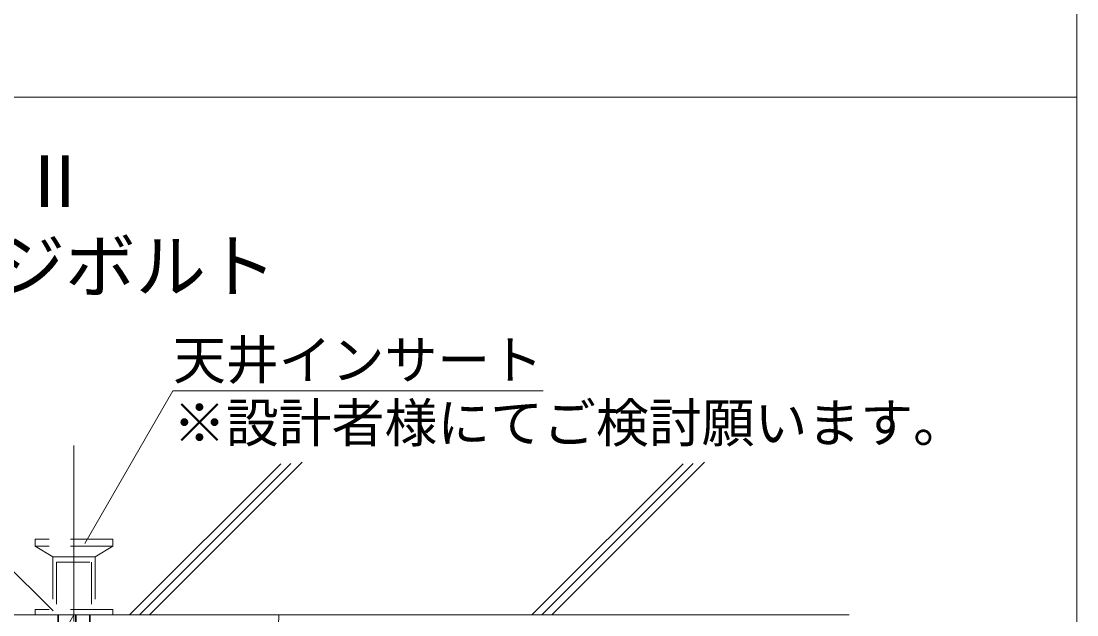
# Model space of a CAD drawing. Units: millimetres on the paper, enlarged 60 times, with parts at other scales. Extents: x -11700 to 11700, y -8403 to 7628.
# Drawn here: x -1915 to -117, y -768 to 244 of the extents above; entities that cross this region are included whole.
import ezdxf
from ezdxf.enums import TextEntityAlignment as Align

# ---------------------------------------------------------------- set-up
doc = ezdxf.new("R2010")
doc.units = ezdxf.units.MM
doc.header["$LTSCALE"] = 60
doc.linetypes.add('CHAIN1', pattern=[8, 5, -1, 1, -1])
doc.linetypes.add('DASHED1', pattern=[1.8, 1.2, -0.6])
for name, color, linetype, lineweight in [('3-0_中心線', 4, 'CHAIN1', 9), ('3-6_文字', 7, 'Continuous', 18), ('3-7_-', 6, 'Continuous', 35), ('3-9_躯体他', 4, 'DASHED1', 9), ('F-2_野縁受け', 3, 'Continuous', 18)]:
    doc.layers.add(name, color=color, linetype=linetype, lineweight=lineweight)
doc.styles.add('ＭＳ ゴシック', font='')
doc.styles.get('ＭＳ ゴシック').set_extended_font_data('MS Gothic')

msp = doc.modelspace()

# ---------------------------------------------------------------- linework, layer by layer
at = {"layer": '3-0_中心線'}
for p, q in [((-1824.62, -478.76), (-1824.62, -2034.05)), ((-1520.86, -1100.15), (-1947.41, -673.59))]:
    msp.add_line(p, q, dxfattribs=at)
at = {"layer": '3-6_文字'}
for p, q in [((-1806.04, -645.63), (-1656.04, -385.82)), ((-1656.04, -385.82), (-1026.04, -385.82)), ((-1824.62, -767.53), (-2017.92, -1102.34))]:
    msp.add_line(p, q, dxfattribs=at)
msp.add_arc((-1853.47, -767.53), 377.52, 315, 0, dxfattribs=at)
at = {"layer": '3-7_-', "linetype": 'DASHED1'}
for p, q in [((-1851.62, -767.53), (-1851.62, -917.53)), ((-1797.62, -767.53), (-1797.62, -917.53))]:
    msp.add_line(p, q, dxfattribs=at)
at = {"layer": '3-7_-'}
msp.add_lwpolyline([(-1821.62, -779.28), (-1821.62, -769.42), (-1821.62, -767.53)], dxfattribs=at)
at = {"layer": '3-9_躯体他', "linetype": 'Continuous'}
for p, q in [((-1472.64, -509.94), (-1730.24, -767.53)), ((-1455.2, -509.46), (-1713.27, -767.53)), ((-1436.12, -507.35), (-1696.3, -767.53)), ((-787.66, -509.94), (-1045.26, -767.53)), ((-770.22, -509.46), (-1028.29, -767.53)), ((-751.14, -507.35), (-1011.32, -767.53)), ((-504.72, -767.53), (-2534.8, -767.53)), ((-1821.62, -767.53), (-1894.76, -767.53))]:
    msp.add_line(p, q, dxfattribs=at)
at = {"layer": '3-9_躯体他'}
for p, q in [((-1758.62, -638.53), (-1890.62, -638.53)), ((-1758.62, -650.53), (-1890.62, -650.53)), ((-1860.62, -668.53), (-1860.62, -758.53)), ((-1788.62, -668.53), (-1860.62, -668.53)), ((-1854.62, -677.53), (-1854.62, -767.53)), ((-1854.62, -677.53), (-1851.62, -677.53)), ((-1797.62, -677.53), (-1851.62, -677.53)), ((-1794.62, -677.53), (-1794.62, -767.53)), ((-1788.62, -668.53), (-1788.62, -758.53)), ((-1890.62, -758.53), (-1890.62, -767.53)), ((-1758.62, -758.53), (-1890.62, -758.53)), ((-1758.62, -767.53), (-1890.62, -767.53)), ((-1758.62, -758.53), (-1758.62, -767.53))]:
    msp.add_line(p, q, dxfattribs=at)
for points in [[(-1890.62, -638.53), (-1890.62, -650.53), (-1860.62, -668.53)], [(-1758.62, -638.53), (-1758.62, -650.53), (-1788.62, -668.53)]]:
    msp.add_lwpolyline(points, dxfattribs=at)
at = {"layer": 'F-2_野縁受け'}
for p, q in [((-117.26, 2544.38), (-117.26, -7175.65)), ((-2952.26, 114.37), (-117.26, 114.37))]:
    msp.add_line(p, q, dxfattribs=at)

# ---------------------------------------------------------------- texts
at = {"layer": '3-6_文字', "color": 3, "style": 'ＭＳ ゴシック'}
for s, p in [('■ＢＫＧスライドⅡ', (-2877.24, -99.07)), ('+ブレースエッジボルト', (-2739.65, -243.77))]:
    msp.add_text(s, height=87.98, dxfattribs=at).set_placement(p, align=Align.BOTTOM_LEFT)
at = {"layer": '3-6_文字', "style": 'ＭＳ ゴシック'}
for s, p in [('天井インサート', (-1656.04, -385.82)), ('※設計者様にてご検討願います。', (-1656.04, -493.16))]:
    msp.add_text(s, height=65.98, dxfattribs=at).set_placement(p, align=Align.BOTTOM_LEFT)

doc.saveas('drawing.dxf')
